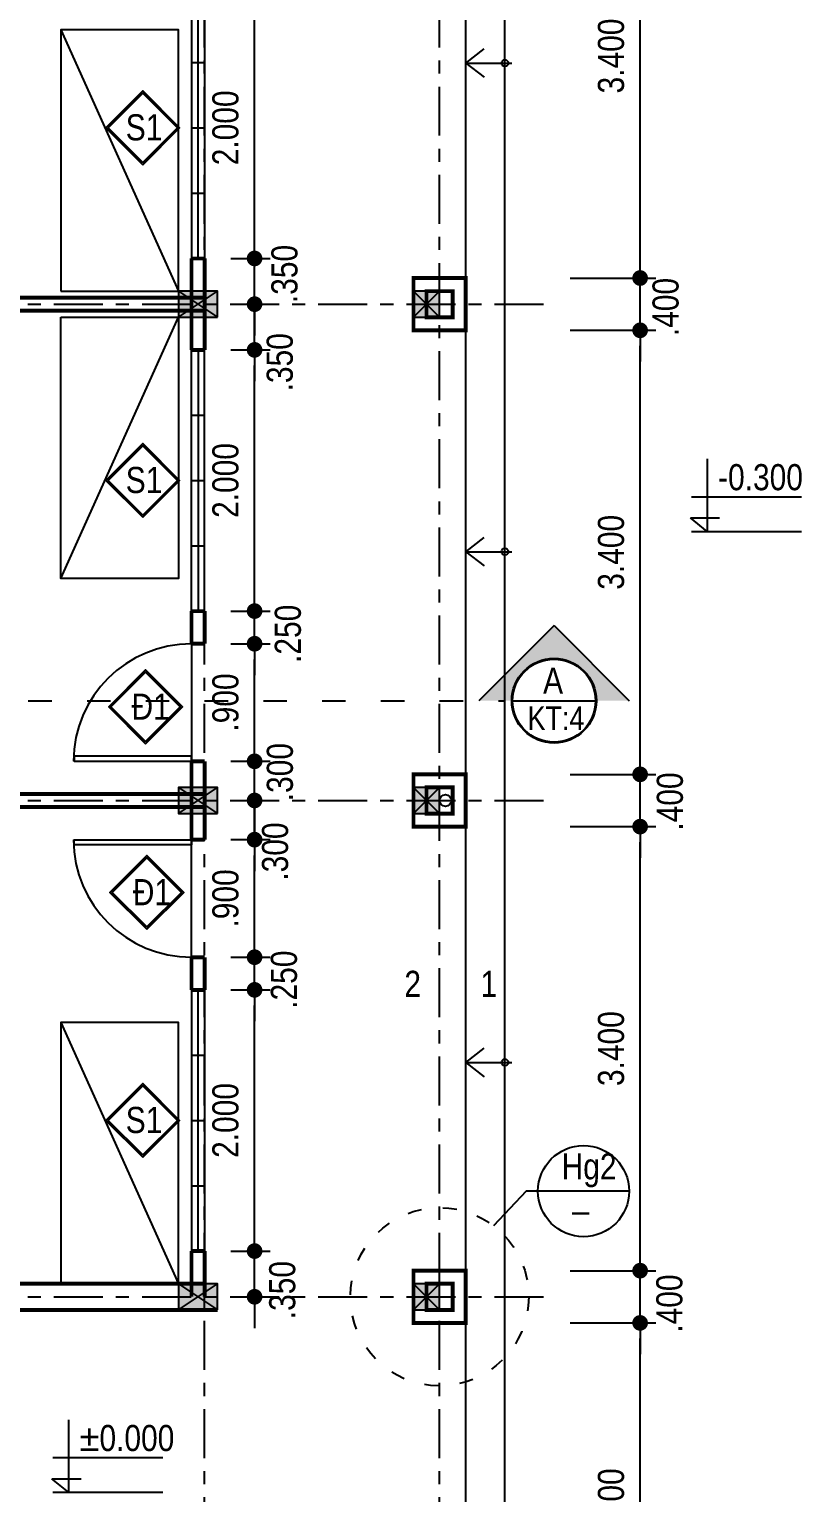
# Model space of a CAD drawing. Header units: millimetres. Extents: x 100 to 288, y -65 to 177.
# Drawn here: x 132.27 to 138.19, y 124.32 to 135.52 of the extents above; entities that cross this region are included whole.
import ezdxf

# ---------------------------------------------------------------- set-up
doc = ezdxf.new("R2010")
doc.units = ezdxf.units.MM
doc.header["$LTSCALE"] = 0.3
doc.header["$MEASUREMENT"] = 0
doc.header["$PDMODE"] = 2
doc.linetypes.add('ACAD_ISO03W100', pattern=[30, 12, -18])
doc.linetypes.add('CENTER', pattern=[2, 1.25, -0.25, 0.25, -0.25])
doc.layers.get('0').update_dxf_attribs({"linetype": 'CONTINUOUS', "lineweight": 13})
doc.layers.get('DEFPOINTS').update_dxf_attribs({"linetype": 'CONTINUOUS', "lineweight": 13})
for name, color, linetype in [('HACTH', 8, 'CONTINUOUS'), ('HATCH', 8, 'CONTINUOUS'), ('LAYER 1', 1, 'CONTINUOUS'), ('LAYER 7', 7, 'CONTINUOUS'), ('LAYER1', 1, 'CONTINUOUS'), ('LAYER5', 5, 'CONTINUOUS'), ('LAYER7', 7, 'CONTINUOUS'), ('THAY', 4, 'CONTINUOUS'), ('THIETBI', 25, 'CONTINUOUS'), ('TUONG', 7, 'CONTINUOUS')]:
    doc.layers.add(name, color=color, linetype=linetype)
doc.styles.add('HELVE-KT', font='VHELVCN.TTF')
doc.dimstyles.new('1-100', dxfattribs={"dimtxt": 0.2, "dimasz": 0.12, "dimexe": 0.12, "dimexo": 0.2, "dimgap": 0.12, "dimtad": 1, "dimdec": 3, "dimzin": 4, "dimdsep": 46, "dimtxsty": 'HELVE-KT', "dimblk1": 'DOT', "dimblk2": 'DOT', "dimsah": 1, "dimcen": -0.18, "dimadec": 3, "dimazin": 0, "dimtfac": 1, "dimtdec": 3, "dimtmove": 2, "dimatfit": 3, "dimldrblk": 'DOT', "dimfxl": 0, "dimtolj": 1, "dimtzin": 4, "dimarcsym": 0})

# ---------------------------------------------------------------- blocks, each defined once
blk = doc.blocks.new('_DOT')
at = {"color": 0, "linetype": 'ByBlock'}
blk.add_line((-0.5, 0), (-1, 0), dxfattribs=at)
at = {"color": 0, "linetype": 'ByBlock', "const_width": 0.5}
blk.add_lwpolyline([(-0.25, 0, 1), (0.25, 0, 1)], format="xyb", close=True, dxfattribs=at)
blk = doc.blocks.new('*D271')
at = {"layer": 'DEFPOINTS', "color": 0, "lineweight": -2, "ltscale": 5}
for p in [(133.616, 126.168), (133.999, 126.168), (133.716, 125.818)]:
    blk.add_point(p, dxfattribs=at)
at = {"layer": 'LAYER 1', "color": 0, "lineweight": -2, "ltscale": 5}
for p, q in [((133.999, 126.288), (133.999, 126.408)), ((133.816, 126.168), (134.119, 126.168)), ((133.999, 125.818), (133.999, 126.168)), ((133.916, 125.818), (134.119, 125.818)), ((133.999, 125.698), (133.999, 125.578))]:
    blk.add_line(p, q, dxfattribs=at)
at = {"layer": 'LAYER 1', "color": 0, "lineweight": -2, "ltscale": 5, "xscale": 0.12, "yscale": 0.12, "zscale": 0.12}
for p, rotation in [((133.999, 126.168), 270), ((133.999, 125.818), 90)]:
    blk.add_blockref('_DOT', p, dxfattribs=dict(at, rotation=rotation))
at = {"layer": 'LAYER 1', "color": 0, "ltscale": 5, "insert": (134.212, 125.869), "char_height": 0.2, "attachment_point": 5, "rotation": 90, "style": 'HELVE-KT'}
blk.add_mtext('\\A1;.350', dxfattribs=at)
blk = doc.blocks.new('*D272')
at = {"layer": 'DEFPOINTS', "color": 0, "lineweight": -2, "ltscale": 5}
for p in [(133.616, 128.168), (133.999, 128.168), (133.616, 126.168)]:
    blk.add_point(p, dxfattribs=at)
at = {"layer": 'LAYER 1', "color": 0, "lineweight": -2, "ltscale": 5}
for p, q in [((133.816, 128.168), (134.119, 128.168)), ((133.999, 126.288), (133.999, 128.048)), ((133.816, 126.168), (134.119, 126.168))]:
    blk.add_line(p, q, dxfattribs=at)
at = {"layer": 'LAYER 1', "color": 0, "lineweight": -2, "ltscale": 5, "xscale": 0.12, "yscale": 0.12, "zscale": 0.12}
for p, rotation in [((133.999, 128.168), 90), ((133.999, 126.168), 270)]:
    blk.add_blockref('_DOT', p, dxfattribs=dict(at, rotation=rotation))
at = {"layer": 'LAYER 1', "color": 0, "ltscale": 5, "insert": (133.777, 127.168), "char_height": 0.2, "attachment_point": 5, "rotation": 90, "style": 'HELVE-KT'}
blk.add_mtext('\\A1;2.000', dxfattribs=at)
blk = doc.blocks.new('*D273')
at = {"layer": 'DEFPOINTS', "color": 0, "lineweight": -2, "ltscale": 5}
for p in [(133.616, 128.418), (133.999, 128.418), (133.616, 128.168)]:
    blk.add_point(p, dxfattribs=at)
at = {"layer": 'LAYER 1', "color": 0, "lineweight": -2, "ltscale": 5}
for p, q in [((133.999, 128.538), (133.999, 128.658)), ((133.816, 128.418), (134.119, 128.418)), ((133.999, 128.168), (133.999, 128.418)), ((133.816, 128.168), (134.119, 128.168)), ((133.999, 128.048), (133.999, 127.928))]:
    blk.add_line(p, q, dxfattribs=at)
at = {"layer": 'LAYER 1', "color": 0, "lineweight": -2, "ltscale": 5, "xscale": 0.12, "yscale": 0.12, "zscale": 0.12}
for p, rotation in [((133.999, 128.418), 270), ((133.999, 128.168), 90)]:
    blk.add_blockref('_DOT', p, dxfattribs=dict(at, rotation=rotation))
at = {"layer": 'LAYER 1', "color": 0, "ltscale": 5, "insert": (134.225, 128.246), "char_height": 0.2, "attachment_point": 5, "rotation": 90, "style": 'HELVE-KT'}
blk.add_mtext('\\A1;.250', dxfattribs=at)
blk = doc.blocks.new('*D274')
at = {"layer": 'DEFPOINTS', "color": 0, "lineweight": -2, "ltscale": 5}
for p in [(133.616, 129.318), (133.999, 129.318), (133.616, 128.418)]:
    blk.add_point(p, dxfattribs=at)
at = {"layer": 'LAYER 1', "color": 0, "lineweight": -2, "ltscale": 5}
for p, q in [((133.816, 129.318), (134.119, 129.318)), ((133.999, 128.538), (133.999, 129.198)), ((133.816, 128.418), (134.119, 128.418))]:
    blk.add_line(p, q, dxfattribs=at)
at = {"layer": 'LAYER 1', "color": 0, "lineweight": -2, "ltscale": 5, "xscale": 0.12, "yscale": 0.12, "zscale": 0.12}
for p, rotation in [((133.999, 129.318), 90), ((133.999, 128.418), 270)]:
    blk.add_blockref('_DOT', p, dxfattribs=dict(at, rotation=rotation))
at = {"layer": 'LAYER 1', "color": 0, "ltscale": 5, "insert": (133.777, 128.868), "char_height": 0.2, "attachment_point": 5, "rotation": 90, "style": 'HELVE-KT'}
blk.add_mtext('\\A1;.900', dxfattribs=at)
blk = doc.blocks.new('*D275')
at = {"layer": 'DEFPOINTS', "color": 0, "lineweight": -2, "ltscale": 5}
for p in [(133.616, 129.618), (133.999, 129.618), (133.616, 129.318)]:
    blk.add_point(p, dxfattribs=at)
at = {"layer": 'LAYER 1', "color": 0, "lineweight": -2, "ltscale": 5}
for p, q in [((133.999, 129.738), (133.999, 129.858)), ((133.816, 129.618), (134.119, 129.618)), ((133.999, 129.318), (133.999, 129.618)), ((133.816, 129.318), (134.119, 129.318)), ((133.999, 129.198), (133.999, 129.078))]:
    blk.add_line(p, q, dxfattribs=at)
at = {"layer": 'LAYER 1', "color": 0, "lineweight": -2, "ltscale": 5, "xscale": 0.12, "yscale": 0.12, "zscale": 0.12}
for p, rotation in [((133.999, 129.618), 270), ((133.999, 129.318), 90)]:
    blk.add_blockref('_DOT', p, dxfattribs=dict(at, rotation=rotation))
at = {"layer": 'LAYER 1', "color": 0, "ltscale": 5, "insert": (134.157, 129.227), "char_height": 0.2, "attachment_point": 5, "rotation": 90, "style": 'HELVE-KT'}
blk.add_mtext('\\A1;.300', dxfattribs=at)
blk = doc.blocks.new('*D276')
at = {"layer": 'DEFPOINTS', "color": 0, "lineweight": -2, "ltscale": 5}
for p in [(133.616, 129.918), (133.999, 129.918), (133.616, 129.618)]:
    blk.add_point(p, dxfattribs=at)
at = {"layer": 'LAYER 1', "color": 0, "lineweight": -2, "ltscale": 5}
for p, q in [((133.999, 130.038), (133.999, 130.158)), ((133.816, 129.918), (134.119, 129.918)), ((133.999, 129.618), (133.999, 129.918)), ((133.816, 129.618), (134.119, 129.618)), ((133.999, 129.498), (133.999, 129.378))]:
    blk.add_line(p, q, dxfattribs=at)
at = {"layer": 'LAYER 1', "color": 0, "lineweight": -2, "ltscale": 5, "xscale": 0.12, "yscale": 0.12, "zscale": 0.12}
for p, rotation in [((133.999, 129.918), 270), ((133.999, 129.618), 90)]:
    blk.add_blockref('_DOT', p, dxfattribs=dict(at, rotation=rotation))
at = {"layer": 'LAYER 1', "color": 0, "ltscale": 5, "insert": (134.194, 129.835), "char_height": 0.2, "attachment_point": 5, "rotation": 90, "style": 'HELVE-KT'}
blk.add_mtext('\\A1;.300', dxfattribs=at)
blk = doc.blocks.new('*D277')
at = {"layer": 'DEFPOINTS', "color": 0, "lineweight": -2, "ltscale": 5}
for p in [(133.616, 130.818), (133.999, 130.818), (133.616, 129.918)]:
    blk.add_point(p, dxfattribs=at)
at = {"layer": 'LAYER 1', "color": 0, "lineweight": -2, "ltscale": 5}
for p, q in [((133.816, 130.818), (134.119, 130.818)), ((133.999, 130.038), (133.999, 130.698)), ((133.816, 129.918), (134.119, 129.918))]:
    blk.add_line(p, q, dxfattribs=at)
at = {"layer": 'LAYER 1', "color": 0, "lineweight": -2, "ltscale": 5, "xscale": 0.12, "yscale": 0.12, "zscale": 0.12}
for p, rotation in [((133.999, 130.818), 90), ((133.999, 129.918), 270)]:
    blk.add_blockref('_DOT', p, dxfattribs=dict(at, rotation=rotation))
at = {"layer": 'LAYER 1', "color": 0, "ltscale": 5, "insert": (133.777, 130.368), "char_height": 0.2, "attachment_point": 5, "rotation": 90, "style": 'HELVE-KT'}
blk.add_mtext('\\A1;.900', dxfattribs=at)
blk = doc.blocks.new('*D278')
at = {"layer": 'DEFPOINTS', "color": 0, "lineweight": -2, "ltscale": 5}
for p in [(133.616, 131.068), (133.999, 131.068), (133.616, 130.818)]:
    blk.add_point(p, dxfattribs=at)
at = {"layer": 'LAYER 1', "color": 0, "lineweight": -2, "ltscale": 5}
for p, q in [((133.999, 131.188), (133.999, 131.308)), ((133.816, 131.068), (134.119, 131.068)), ((133.999, 130.818), (133.999, 131.068)), ((133.816, 130.818), (134.119, 130.818)), ((133.999, 130.698), (133.999, 130.578))]:
    blk.add_line(p, q, dxfattribs=at)
at = {"layer": 'LAYER 1', "color": 0, "lineweight": -2, "ltscale": 5, "xscale": 0.12, "yscale": 0.12, "zscale": 0.12}
for p, rotation in [((133.999, 131.068), 270), ((133.999, 130.818), 90)]:
    blk.add_blockref('_DOT', p, dxfattribs=dict(at, rotation=rotation))
at = {"layer": 'LAYER 1', "color": 0, "ltscale": 5, "insert": (134.255, 130.894), "char_height": 0.2, "attachment_point": 5, "rotation": 90, "style": 'HELVE-KT'}
blk.add_mtext('\\A1;.250', dxfattribs=at)
blk = doc.blocks.new('*D279')
at = {"layer": 'DEFPOINTS', "color": 0, "lineweight": -2, "ltscale": 5}
for p in [(133.616, 133.068), (133.999, 133.068), (133.616, 131.068)]:
    blk.add_point(p, dxfattribs=at)
at = {"layer": 'LAYER 1', "color": 0, "lineweight": -2, "ltscale": 5}
for p, q in [((133.816, 133.068), (134.119, 133.068)), ((133.999, 131.188), (133.999, 132.948)), ((133.816, 131.068), (134.119, 131.068))]:
    blk.add_line(p, q, dxfattribs=at)
at = {"layer": 'LAYER 1', "color": 0, "lineweight": -2, "ltscale": 5, "xscale": 0.12, "yscale": 0.12, "zscale": 0.12}
for p, rotation in [((133.999, 133.068), 90), ((133.999, 131.068), 270)]:
    blk.add_blockref('_DOT', p, dxfattribs=dict(at, rotation=rotation))
at = {"layer": 'LAYER 1', "color": 0, "ltscale": 5, "insert": (133.777, 132.068), "char_height": 0.2, "attachment_point": 5, "rotation": 90, "style": 'HELVE-KT'}
blk.add_mtext('\\A1;2.000', dxfattribs=at)
blk = doc.blocks.new('*D280')
at = {"layer": 'DEFPOINTS', "color": 0, "lineweight": -2, "ltscale": 5}
for p in [(133.616, 133.418), (133.999, 133.418), (133.616, 133.068)]:
    blk.add_point(p, dxfattribs=at)
at = {"layer": 'LAYER 1', "color": 0, "lineweight": -2, "ltscale": 5}
for p, q in [((133.999, 133.538), (133.999, 133.658)), ((133.816, 133.418), (134.119, 133.418)), ((133.999, 133.068), (133.999, 133.418)), ((133.816, 133.068), (134.119, 133.068)), ((133.999, 132.948), (133.999, 132.828))]:
    blk.add_line(p, q, dxfattribs=at)
at = {"layer": 'LAYER 1', "color": 0, "lineweight": -2, "ltscale": 5, "xscale": 0.12, "yscale": 0.12, "zscale": 0.12}
for p, rotation in [((133.999, 133.418), 270), ((133.999, 133.068), 90)]:
    blk.add_blockref('_DOT', p, dxfattribs=dict(at, rotation=rotation))
at = {"layer": 'LAYER 1', "color": 0, "ltscale": 5, "insert": (134.193, 132.973), "char_height": 0.2, "attachment_point": 5, "rotation": 90, "style": 'HELVE-KT'}
blk.add_mtext('\\A1;.350', dxfattribs=at)
blk = doc.blocks.new('*D281')
at = {"layer": 'DEFPOINTS', "color": 0, "lineweight": -2, "ltscale": 5}
for p in [(133.616, 133.768), (133.999, 133.768), (133.616, 133.418)]:
    blk.add_point(p, dxfattribs=at)
at = {"layer": 'LAYER 1', "color": 0, "lineweight": -2, "ltscale": 5}
for p, q in [((133.999, 133.888), (133.999, 134.008)), ((133.816, 133.768), (134.119, 133.768)), ((133.999, 133.418), (133.999, 133.768)), ((133.816, 133.418), (134.119, 133.418)), ((133.999, 133.298), (133.999, 133.178))]:
    blk.add_line(p, q, dxfattribs=at)
at = {"layer": 'LAYER 1', "color": 0, "lineweight": -2, "ltscale": 5, "xscale": 0.12, "yscale": 0.12, "zscale": 0.12}
for p, rotation in [((133.999, 133.768), 270), ((133.999, 133.418), 90)]:
    blk.add_blockref('_DOT', p, dxfattribs=dict(at, rotation=rotation))
at = {"layer": 'LAYER 1', "color": 0, "ltscale": 5, "insert": (134.229, 133.649), "char_height": 0.2, "attachment_point": 5, "rotation": 90, "style": 'HELVE-KT'}
blk.add_mtext('\\A1;.350', dxfattribs=at)
blk = doc.blocks.new('*D282')
at = {"layer": 'DEFPOINTS', "color": 0, "lineweight": -2, "ltscale": 5}
for p in [(133.616, 135.768), (133.999, 135.768), (133.616, 133.768)]:
    blk.add_point(p, dxfattribs=at)
at = {"layer": 'LAYER 1', "color": 0, "lineweight": -2, "ltscale": 5}
for p, q in [((133.816, 135.768), (134.119, 135.768)), ((133.999, 133.888), (133.999, 135.648)), ((133.816, 133.768), (134.119, 133.768))]:
    blk.add_line(p, q, dxfattribs=at)
at = {"layer": 'LAYER 1', "color": 0, "lineweight": -2, "ltscale": 5, "xscale": 0.12, "yscale": 0.12, "zscale": 0.12}
for p, rotation in [((133.999, 135.768), 90), ((133.999, 133.768), 270)]:
    blk.add_blockref('_DOT', p, dxfattribs=dict(at, rotation=rotation))
at = {"layer": 'LAYER 1', "color": 0, "ltscale": 5, "insert": (133.777, 134.768), "char_height": 0.2, "attachment_point": 5, "rotation": 90, "style": 'HELVE-KT'}
blk.add_mtext('\\A1;2.000', dxfattribs=at)
blk = doc.blocks.new('*D364')
at = {"layer": 'DEFPOINTS', "color": 0, "lineweight": -2, "ltscale": 5}
for p in [(136.217, 125.618), (136.952, 125.618), (136.217, 122.818)]:
    blk.add_point(p, dxfattribs=at)
at = {"layer": 'LAYER 1', "color": 0, "lineweight": -2, "ltscale": 5}
for p, q in [((136.417, 125.618), (137.072, 125.618)), ((136.952, 122.938), (136.952, 125.498)), ((136.417, 122.818), (137.072, 122.818))]:
    blk.add_line(p, q, dxfattribs=at)
at = {"layer": 'LAYER 1', "color": 0, "lineweight": -2, "ltscale": 5, "xscale": 0.12, "yscale": 0.12, "zscale": 0.12}
for p, rotation in [((136.952, 125.618), 90), ((136.952, 122.818), 270)]:
    blk.add_blockref('_DOT', p, dxfattribs=dict(at, rotation=rotation))
at = {"layer": 'LAYER 1', "color": 0, "ltscale": 5, "insert": (136.73, 124.218), "char_height": 0.2, "attachment_point": 5, "rotation": 90, "style": 'HELVE-KT'}
blk.add_mtext('\\A1;2.800', dxfattribs=at)
blk = doc.blocks.new('*D365')
at = {"layer": 'DEFPOINTS', "color": 0, "lineweight": -2, "ltscale": 5}
for p in [(136.217, 126.018), (136.952, 126.018), (136.217, 125.618)]:
    blk.add_point(p, dxfattribs=at)
at = {"layer": 'LAYER 1', "color": 0, "lineweight": -2, "ltscale": 5}
for p, q in [((136.952, 126.138), (136.952, 126.258)), ((136.417, 126.018), (137.072, 126.018)), ((136.952, 125.618), (136.952, 126.018)), ((136.417, 125.618), (137.072, 125.618)), ((136.952, 125.498), (136.952, 125.378))]:
    blk.add_line(p, q, dxfattribs=at)
at = {"layer": 'LAYER 1', "color": 0, "lineweight": -2, "ltscale": 5, "xscale": 0.12, "yscale": 0.12, "zscale": 0.12}
for p, rotation in [((136.952, 126.018), 270), ((136.952, 125.618), 90)]:
    blk.add_blockref('_DOT', p, dxfattribs=dict(at, rotation=rotation))
at = {"layer": 'LAYER 1', "color": 0, "ltscale": 5, "insert": (137.177, 125.766), "char_height": 0.2, "attachment_point": 5, "rotation": 90, "style": 'HELVE-KT'}
blk.add_mtext('\\A1;.400', dxfattribs=at)
blk = doc.blocks.new('*D366')
at = {"layer": 'DEFPOINTS', "color": 0, "lineweight": -2, "ltscale": 5}
for p in [(136.217, 129.418), (136.952, 129.418), (136.217, 126.018)]:
    blk.add_point(p, dxfattribs=at)
at = {"layer": 'LAYER 1', "color": 0, "lineweight": -2, "ltscale": 5}
for p, q in [((136.417, 129.418), (137.072, 129.418)), ((136.952, 126.138), (136.952, 129.298)), ((136.417, 126.018), (137.072, 126.018))]:
    blk.add_line(p, q, dxfattribs=at)
at = {"layer": 'LAYER 1', "color": 0, "lineweight": -2, "ltscale": 5, "xscale": 0.12, "yscale": 0.12, "zscale": 0.12}
for p, rotation in [((136.952, 129.418), 90), ((136.952, 126.018), 270)]:
    blk.add_blockref('_DOT', p, dxfattribs=dict(at, rotation=rotation))
at = {"layer": 'LAYER 1', "color": 0, "ltscale": 5, "insert": (136.73, 127.718), "char_height": 0.2, "attachment_point": 5, "rotation": 90, "style": 'HELVE-KT'}
blk.add_mtext('\\A1;3.400', dxfattribs=at)
blk = doc.blocks.new('*D367')
at = {"layer": 'DEFPOINTS', "color": 0, "lineweight": -2, "ltscale": 5}
for p in [(136.217, 129.818), (136.952, 129.818), (136.217, 129.418)]:
    blk.add_point(p, dxfattribs=at)
at = {"layer": 'LAYER 1', "color": 0, "lineweight": -2, "ltscale": 5}
for p, q in [((136.952, 129.938), (136.952, 130.058)), ((136.417, 129.818), (137.072, 129.818)), ((136.952, 129.418), (136.952, 129.818)), ((136.417, 129.418), (137.072, 129.418)), ((136.952, 129.298), (136.952, 129.178))]:
    blk.add_line(p, q, dxfattribs=at)
at = {"layer": 'LAYER 1', "color": 0, "lineweight": -2, "ltscale": 5, "xscale": 0.12, "yscale": 0.12, "zscale": 0.12}
for p, rotation in [((136.952, 129.818), 270), ((136.952, 129.418), 90)]:
    blk.add_blockref('_DOT', p, dxfattribs=dict(at, rotation=rotation))
at = {"layer": 'LAYER 1', "color": 0, "ltscale": 5, "insert": (137.181, 129.61), "char_height": 0.2, "attachment_point": 5, "rotation": 90, "style": 'HELVE-KT'}
blk.add_mtext('\\A1;.400', dxfattribs=at)
blk = doc.blocks.new('*D368')
at = {"layer": 'DEFPOINTS', "color": 0, "lineweight": -2, "ltscale": 5}
for p in [(136.217, 133.218), (136.952, 133.218), (136.217, 129.818)]:
    blk.add_point(p, dxfattribs=at)
at = {"layer": 'LAYER 1', "color": 0, "lineweight": -2, "ltscale": 5}
for p, q in [((136.417, 133.218), (137.072, 133.218)), ((136.952, 129.938), (136.952, 133.098)), ((136.417, 129.818), (137.072, 129.818))]:
    blk.add_line(p, q, dxfattribs=at)
at = {"layer": 'LAYER 1', "color": 0, "lineweight": -2, "ltscale": 5, "xscale": 0.12, "yscale": 0.12, "zscale": 0.12}
for p, rotation in [((136.952, 133.218), 90), ((136.952, 129.818), 270)]:
    blk.add_blockref('_DOT', p, dxfattribs=dict(at, rotation=rotation))
at = {"layer": 'LAYER 1', "color": 0, "ltscale": 5, "insert": (136.73, 131.518), "char_height": 0.2, "attachment_point": 5, "rotation": 90, "style": 'HELVE-KT'}
blk.add_mtext('\\A1;3.400', dxfattribs=at)
blk = doc.blocks.new('*D369')
at = {"layer": 'DEFPOINTS', "color": 0, "lineweight": -2, "ltscale": 5}
for p in [(136.217, 133.618), (136.952, 133.618), (136.217, 133.218)]:
    blk.add_point(p, dxfattribs=at)
at = {"layer": 'LAYER 1', "color": 0, "lineweight": -2, "ltscale": 5}
for p, q in [((136.952, 133.738), (136.952, 133.858)), ((136.417, 133.618), (137.072, 133.618)), ((136.952, 133.218), (136.952, 133.618)), ((136.417, 133.218), (137.072, 133.218)), ((136.952, 133.098), (136.952, 132.978))]:
    blk.add_line(p, q, dxfattribs=at)
at = {"layer": 'LAYER 1', "color": 0, "lineweight": -2, "ltscale": 5, "xscale": 0.12, "yscale": 0.12, "zscale": 0.12}
for p, rotation in [((136.952, 133.618), 270), ((136.952, 133.218), 90)]:
    blk.add_blockref('_DOT', p, dxfattribs=dict(at, rotation=rotation))
at = {"layer": 'LAYER 1', "color": 0, "ltscale": 5, "insert": (137.148, 133.396), "char_height": 0.2, "attachment_point": 5, "rotation": 90, "style": 'HELVE-KT'}
blk.add_mtext('\\A1;.400', dxfattribs=at)
blk = doc.blocks.new('*D370')
at = {"layer": 'DEFPOINTS', "color": 0, "lineweight": -2, "ltscale": 5}
for p in [(136.217, 137.018), (136.952, 137.018), (136.217, 133.618)]:
    blk.add_point(p, dxfattribs=at)
at = {"layer": 'LAYER 1', "color": 0, "lineweight": -2, "ltscale": 5}
for p, q in [((136.417, 137.018), (137.072, 137.018)), ((136.952, 133.738), (136.952, 136.898)), ((136.417, 133.618), (137.072, 133.618))]:
    blk.add_line(p, q, dxfattribs=at)
at = {"layer": 'LAYER 1', "color": 0, "lineweight": -2, "ltscale": 5, "xscale": 0.12, "yscale": 0.12, "zscale": 0.12}
for p, rotation in [((136.952, 137.018), 90), ((136.952, 133.618), 270)]:
    blk.add_blockref('_DOT', p, dxfattribs=dict(at, rotation=rotation))
at = {"layer": 'LAYER 1', "color": 0, "ltscale": 5, "insert": (136.73, 135.318), "char_height": 0.2, "attachment_point": 5, "rotation": 90, "style": 'HELVE-KT'}
blk.add_mtext('\\A1;3.400', dxfattribs=at)

msp = doc.modelspace()

# ---------------------------------------------------------------- hatches: boundary and pattern name
at = {"layer": 'LAYER7', "ltscale": 5}
h = msp.add_hatch(color=256, dxfattribs=at)
h.paths.add_polyline_path([(133.41611, 133.51777), (133.41611, 133.31777), (133.56611, 133.41777)])
h.paths.add_polyline_path([(133.56611, 133.41777), (133.71611, 133.51777), (133.41611, 133.51777)])
h.paths.add_polyline_path([(133.41611, 133.31777), (133.71611, 133.31777), (133.56611, 133.41777)])
h.paths.add_polyline_path([(133.56611, 133.41777), (133.71611, 133.31777), (133.71611, 133.51777)])
h = msp.add_hatch(color=256, dxfattribs=at)
h.paths.add_polyline_path([(135.31611, 133.41777), (135.21611, 133.51777), (135.21611, 133.31777)])
h.paths.add_polyline_path([(135.31611, 133.41777), (135.21611, 133.31777), (135.41611, 133.31777)])
h.paths.add_polyline_path([(135.41611, 133.51777), (135.31611, 133.41777), (135.41611, 133.31777)])
h.paths.add_polyline_path([(135.41611, 133.51777), (135.21611, 133.51777), (135.31611, 133.41777)])
h = msp.add_hatch(color=256, dxfattribs=at)
h.paths.add_polyline_path([(135.31611, 133.41777), (135.21611, 133.51777), (135.21611, 133.31777)])
h.paths.add_polyline_path([(135.31611, 133.41777), (135.21611, 133.31777), (135.41611, 133.31777)])
h.paths.add_polyline_path([(135.41611, 133.51777), (135.31611, 133.41777), (135.41611, 133.31777)])
h.paths.add_polyline_path([(135.41611, 133.51777), (135.21611, 133.51777), (135.31611, 133.41777)])
h = msp.add_hatch(color=256, dxfattribs=at)
h.paths.add_polyline_path([(133.41611, 129.71777), (133.41611, 129.51777), (133.56611, 129.61777)])
h.paths.add_polyline_path([(133.56611, 129.61777), (133.71611, 129.71777), (133.41611, 129.71777)])
h.paths.add_polyline_path([(133.41611, 129.51777), (133.71611, 129.51777), (133.56611, 129.61777)])
h.paths.add_polyline_path([(133.56611, 129.61777), (133.71611, 129.51777), (133.71611, 129.71777)])
h = msp.add_hatch(color=256, dxfattribs=at)
h.paths.add_polyline_path([(135.31611, 129.61777), (135.21611, 129.71777), (135.21611, 129.51777)])
h.paths.add_polyline_path([(135.31611, 129.61777), (135.21611, 129.51777), (135.41611, 129.51777)])
h.paths.add_polyline_path([(135.41611, 129.71777), (135.31611, 129.61777), (135.41611, 129.51777)])
h.paths.add_polyline_path([(135.41611, 129.71777), (135.21611, 129.71777), (135.31611, 129.61777)])
h = msp.add_hatch(color=256, dxfattribs=at)
h.paths.add_polyline_path([(135.31611, 129.61777), (135.21611, 129.71777), (135.21611, 129.51777)])
h.paths.add_polyline_path([(135.31611, 129.61777), (135.21611, 129.51777), (135.41611, 129.51777)])
h.paths.add_polyline_path([(135.41611, 129.71777), (135.31611, 129.61777), (135.41611, 129.51777)])
h.paths.add_polyline_path([(135.41611, 129.71777), (135.21611, 129.71777), (135.31611, 129.61777)])
h = msp.add_hatch(color=256, dxfattribs=at)
h.paths.add_polyline_path([(133.41611, 125.91777), (133.41611, 125.71777), (133.56611, 125.81777)])
h.paths.add_polyline_path([(133.56611, 125.81777), (133.71611, 125.91777), (133.41611, 125.91777)])
h.paths.add_polyline_path([(133.41611, 125.71777), (133.71611, 125.71777), (133.56611, 125.81777)])
h.paths.add_polyline_path([(133.56611, 125.81777), (133.71611, 125.71777), (133.71611, 125.91777)])
h = msp.add_hatch(color=256, dxfattribs=at)
h.paths.add_polyline_path([(135.31611, 125.81777), (135.21611, 125.91777), (135.21611, 125.71777)])
h.paths.add_polyline_path([(135.31611, 125.81777), (135.21611, 125.71777), (135.41611, 125.71777)])
h.paths.add_polyline_path([(135.41611, 125.91777), (135.31611, 125.81777), (135.41611, 125.71777)])
h.paths.add_polyline_path([(135.41611, 125.91777), (135.21611, 125.91777), (135.31611, 125.81777)])
h = msp.add_hatch(color=256, dxfattribs=at)
h.paths.add_polyline_path([(135.31611, 125.81777), (135.21611, 125.91777), (135.21611, 125.71777)])
h.paths.add_polyline_path([(135.31611, 125.81777), (135.21611, 125.71777), (135.41611, 125.71777)])
h.paths.add_polyline_path([(135.41611, 125.91777), (135.31611, 125.81777), (135.41611, 125.71777)])
h.paths.add_polyline_path([(135.41611, 125.91777), (135.21611, 125.91777), (135.31611, 125.81777)])
at = {"layer": 'THAY', "linetype": 'Continuous', "ltscale": 1000}
msp.add_hatch(color=256, dxfattribs=at).paths.add_polyline_path([(135.71605, 130.38205), (135.96839, 130.38205, -1), (136.61687, 130.38205), (136.8692, 130.38205), (136.29263, 130.95863)])

# ---------------------------------------------------------------- linework, layer by layer
at = {"layer": 'HACTH', "lineweight": -2, "ltscale": 0.08}
for points in [[(133.14239, 134.50365), (133.40755, 134.7688), (133.14239, 135.03396), (132.87724, 134.7688)], [(133.14239, 131.80365), (133.40755, 132.0688), (133.14239, 132.33396), (132.87724, 132.0688)], [(133.16444, 130.06991), (133.4296, 130.33507), (133.16444, 130.60022), (132.89929, 130.33507)], [(133.17413, 128.64931), (133.43928, 128.91447), (133.17413, 129.17962), (132.90897, 128.91447)], [(133.14239, 126.90365), (133.40755, 127.1688), (133.14239, 127.43396), (132.87724, 127.1688)]]:
    msp.add_lwpolyline(points, close=True, dxfattribs=at)
at = {"layer": 'HATCH', "linetype": 'CENTER'}
for points in [[(133.61611, 120.53316), (133.61611, 145.40621)], [(135.41611, 120.53316), (135.41611, 145.40621)], [(123.68717, 133.41777), (136.29486, 133.41777)], [(123.68717, 129.61777), (136.29486, 129.61777)], [(123.68717, 125.81777), (136.29486, 125.81777)]]:
    msp.add_lwpolyline(points, dxfattribs=at)
at = {"layer": 'LAYER 1', "ltscale": 5}
for points in [[(135.61611, 135.26352), (135.75635, 135.37213)], [(135.61611, 135.26352), (135.9699, 135.26352)], [(135.61611, 135.26352), (135.75635, 135.15491)], [(135.61611, 131.52295), (135.75635, 131.63156)], [(135.61611, 131.52295), (135.9699, 131.52295)], [(135.61611, 131.52295), (135.75635, 131.41434)], [(135.61611, 127.61187), (135.75635, 127.72048)], [(135.61611, 127.61187), (135.9699, 127.61187)], [(135.61611, 127.61187), (135.75635, 127.50326)]]:
    msp.add_lwpolyline(points, dxfattribs=at)
at = {"layer": 'LAYER 1', "lineweight": -2, "ltscale": 0.08}
for points in [[(133.14239, 134.48596), (133.42524, 134.7688), (133.14239, 135.05164), (132.85955, 134.7688)], [(133.14239, 131.78596), (133.42524, 132.0688), (133.14239, 132.35164), (132.85955, 132.0688)], [(133.16444, 130.05222), (133.44728, 130.33507), (133.16444, 130.61791), (132.8816, 130.33507)], [(133.17413, 128.63162), (133.45697, 128.91447), (133.17413, 129.19731), (132.89128, 128.91447)], [(133.14239, 126.88596), (133.42524, 127.1688), (133.14239, 127.45164), (132.85955, 127.1688)]]:
    msp.add_lwpolyline(points, close=True, dxfattribs=at)
at = {"layer": 'LAYER 1', "linetype": 'ACAD_ISO03W100', "ltscale": 0.05}
msp.add_lwpolyline([(126.41611, 130.38205), (135.91611, 130.38205)], dxfattribs=at)
at = {"layer": 'LAYER 1', "ltscale": 5}
for centre, radius in [((135.91611, 135.26352), 0.02635), ((135.91611, 131.52295), 0.02635), ((135.46111, 129.61777), 0.045), ((135.91611, 127.61187), 0.02635)]:
    msp.add_circle(centre, radius, dxfattribs=at)
at = {"layer": 'LAYER 7', "ltscale": 20}
msp.add_lwpolyline([(136.86739, 126.62687), (136.08012, 126.62687), (135.82929, 126.36123)], dxfattribs=at)
msp.add_circle((136.51856, 126.62687), 0.34883, dxfattribs=at)
at = {"layer": 'LAYER 7', "linetype": 'ACAD_ISO03W100', "ltscale": 0.03}
msp.add_circle((135.41611, 125.81777), 0.6827, dxfattribs=at)
at = {"layer": 'LAYER1', "linetype": 'Continuous', "ltscale": 0.05}
for points in [[(137.466, 132.23383), (137.466, 131.67822)], [(137.34498, 131.94389), (138.18865, 131.94389)], [(137.3381, 131.78179), (137.56114, 131.78179)], [(137.466, 131.67822), (137.3381, 131.78179)], [(137.34498, 131.67822), (138.18865, 131.67822)], [(132.57452, 124.87708), (132.57452, 124.32147)], [(132.4535, 124.58714), (133.29717, 124.58714)], [(132.44661, 124.42504), (132.66966, 124.42504)], [(132.57452, 124.32147), (132.44661, 124.42504)], [(132.4535, 124.32147), (133.29717, 124.32147)]]:
    msp.add_lwpolyline(points, dxfattribs=at)
at = {"layer": 'LAYER5', "color": 163, "linetype": 'Continuous'}
for p, q in [((133.51611, 135.76777), (133.51611, 133.76777)), ((133.56611, 133.76777), (133.56611, 135.76777)), ((133.61611, 135.76777), (133.61611, 133.76777)), ((133.51611, 135.26777), (133.61611, 135.26777)), ((133.51611, 134.76777), (133.61611, 134.76777)), ((133.51611, 134.26777), (133.61611, 134.26777)), ((133.51611, 131.06777), (133.51611, 133.06777)), ((133.56611, 133.06777), (133.56611, 131.06777)), ((133.61611, 131.06777), (133.61611, 133.06777)), ((133.51611, 132.56777), (133.61611, 132.56777)), ((133.51611, 132.06777), (133.61611, 132.06777)), ((133.51611, 131.56777), (133.61611, 131.56777)), ((133.51611, 130.81777), (133.51611, 129.91777)), ((133.51611, 128.41777), (133.51611, 129.31777)), ((133.51611, 128.16777), (133.51611, 126.16777)), ((133.56611, 126.16777), (133.56611, 128.16777)), ((133.61611, 128.16777), (133.61611, 126.16777)), ((133.51611, 127.66777), (133.61611, 127.66777)), ((133.51611, 127.16777), (133.61611, 127.16777)), ((133.51611, 126.66777), (133.61611, 126.66777))]:
    msp.add_line(p, q, dxfattribs=at)
for points in [[(133.51611, 129.91777), (133.51611, 129.95777), (132.61611, 129.95777), (132.61611, 129.91777)], [(133.51611, 129.31777), (133.51611, 129.27777), (132.61611, 129.27777), (132.61611, 129.31777)]]:
    msp.add_lwpolyline(points, close=True, dxfattribs=at)
for centre, start, end in [((133.51611, 129.91378), 90, 179.747409), ((133.51611, 129.32175), 180.252591, 270)]:
    msp.add_arc(centre, 0.90392, start, end, dxfattribs=at)
at = {"layer": 'LAYER7', "ltscale": 5}
for p, q in [((135.91611, 122.41777), (135.91611, 144.91777)), ((135.61611, 122.81777), (135.61611, 144.51777)), ((133.41611, 133.31777), (133.71611, 133.51777)), ((133.41611, 133.51777), (133.71611, 133.31777)), ((135.21611, 133.31777), (135.41611, 133.51777)), ((135.21611, 133.51777), (135.41611, 133.31777)), ((135.21611, 133.31777), (135.41611, 133.51777)), ((135.21611, 133.51777), (135.41611, 133.31777)), ((133.41611, 129.51777), (133.71611, 129.71777)), ((133.41611, 129.71777), (133.71611, 129.51777)), ((135.21611, 129.51777), (135.41611, 129.71777)), ((135.21611, 129.71777), (135.41611, 129.51777)), ((135.21611, 129.51777), (135.41611, 129.71777)), ((135.21611, 129.71777), (135.41611, 129.51777)), ((133.41611, 125.71777), (133.71611, 125.91777)), ((133.41611, 125.91777), (133.71611, 125.71777)), ((135.21611, 125.71777), (135.41611, 125.91777)), ((135.21611, 125.91777), (135.41611, 125.71777)), ((135.21611, 125.71777), (135.41611, 125.91777)), ((135.21611, 125.91777), (135.41611, 125.71777))]:
    msp.add_line(p, q, dxfattribs=at)
at = {"layer": 'LAYER7', "ltscale": 5, "const_width": 0.03}
for points in [[(133.51611, 133.41777), (133.51611, 133.76777)], [(133.61611, 133.41777), (133.61611, 133.76777)], [(126.91611, 133.46777), (133.61611, 133.46777)], [(126.91611, 133.36777), (133.61611, 133.36777)], [(133.51611, 133.41777), (133.51611, 133.06777)], [(133.61611, 133.41777), (133.61611, 133.06777)], [(133.51611, 131.06777), (133.51611, 130.81777)], [(133.61611, 131.06777), (133.61611, 130.81777)], [(133.51611, 130.81777), (133.61611, 130.81777)], [(133.51611, 129.91777), (133.51611, 129.61777)], [(133.51611, 129.91777), (133.61611, 129.91777)], [(133.61611, 129.91777), (133.61611, 129.61777)], [(126.41611, 129.66777), (133.61611, 129.66777)], [(126.41611, 129.56777), (133.61611, 129.56777)], [(133.51611, 129.31777), (133.51611, 129.61777)], [(133.61611, 129.31777), (133.61611, 129.61777)], [(133.51611, 129.31777), (133.61611, 129.31777)], [(133.51611, 128.16777), (133.51611, 128.41777)], [(133.51611, 128.41777), (133.61611, 128.41777)], [(133.61611, 128.16777), (133.61611, 128.41777)], [(133.51611, 125.81777), (133.51611, 126.16777)], [(133.61611, 125.81777), (133.61611, 126.16777)], [(126.91611, 125.91777), (133.61611, 125.91777)], [(126.41611, 125.71777), (133.71611, 125.71777)]]:
    msp.add_lwpolyline(points, dxfattribs=at)
for points in [[(135.61611, 133.21777), (135.61611, 133.61777), (135.21611, 133.61777), (135.21611, 133.21777)], [(135.51611, 133.31777), (135.51611, 133.51777), (135.31611, 133.51777), (135.31611, 133.31777)], [(135.61611, 129.41777), (135.61611, 129.81777), (135.21611, 129.81777), (135.21611, 129.41777)], [(135.51611, 129.51777), (135.51611, 129.71777), (135.31611, 129.71777), (135.31611, 129.51777)], [(135.61611, 125.61777), (135.61611, 126.01777), (135.21611, 126.01777), (135.21611, 125.61777)], [(135.51611, 125.71777), (135.51611, 125.91777), (135.31611, 125.91777), (135.31611, 125.71777)]]:
    msp.add_lwpolyline(points, close=True, dxfattribs=at)
at = {"layer": 'LAYER7', "ltscale": 5}
for points in [[(133.71611, 133.31777), (133.71611, 133.51777), (133.41611, 133.51777), (133.41611, 133.31777)], [(135.41611, 133.31777), (135.41611, 133.51777), (135.21611, 133.51777), (135.21611, 133.31777)], [(135.41611, 133.31777), (135.41611, 133.51777), (135.21611, 133.51777), (135.21611, 133.31777)], [(133.71611, 129.51777), (133.71611, 129.71777), (133.41611, 129.71777), (133.41611, 129.51777)], [(135.41611, 129.51777), (135.41611, 129.71777), (135.21611, 129.71777), (135.21611, 129.51777)], [(135.41611, 129.51777), (135.41611, 129.71777), (135.21611, 129.71777), (135.21611, 129.51777)], [(133.71611, 125.71777), (133.71611, 125.91777), (133.41611, 125.91777), (133.41611, 125.71777)], [(135.41611, 125.71777), (135.41611, 125.91777), (135.21611, 125.91777), (135.21611, 125.71777)], [(135.41611, 125.71777), (135.41611, 125.91777), (135.21611, 125.91777), (135.21611, 125.71777)]]:
    msp.add_lwpolyline(points, close=True, dxfattribs=at)
at = {"layer": 'THAY', "linetype": 'Continuous', "ltscale": 1000}
for points in [[(136.29263, 130.95863), (135.71605, 130.38205)], [(136.29263, 130.95863), (136.8692, 130.38205)], [(135.97511, 130.38205), (136.61015, 130.38205)]]:
    msp.add_lwpolyline(points, dxfattribs=at)
for radius in [0.32424, 0.31752]:
    msp.add_circle((136.29263, 130.38205), radius, dxfattribs=at)
at = {"layer": 'THIETBI', "ltscale": 5}
for p, q in [((132.51611, 135.51777), (133.41611, 133.51777)), ((132.51611, 131.31777), (133.41611, 133.31777)), ((132.51611, 127.91777), (133.41611, 125.91777))]:
    msp.add_line(p, q, dxfattribs=at)
for points in [[(132.51611, 133.51777), (133.41611, 133.51777), (133.41611, 135.51777), (132.51611, 135.51777)], [(132.51611, 133.31777), (133.41611, 133.31777), (133.41611, 131.31777), (132.51611, 131.31777)], [(132.51611, 125.91777), (133.41611, 125.91777), (133.41611, 127.91777), (132.51611, 127.91777)]]:
    msp.add_lwpolyline(points, close=True, dxfattribs=at)
at = {"layer": 'TUONG', "linetype": 'ByBlock', "ltscale": 5, "const_width": 0.03}
for points in [[(133.61611, 133.76777), (133.51611, 133.76777)], [(133.61611, 133.06777), (133.51611, 133.06777)], [(133.61611, 131.06777), (133.51611, 131.06777)], [(133.61611, 128.16777), (133.51611, 128.16777)], [(133.61611, 126.16777), (133.51611, 126.16777)]]:
    msp.add_lwpolyline(points, dxfattribs=at)

# ---------------------------------------------------------------- texts
at = {"layer": 'LAYER 1', "ltscale": 1000, "insert": (136.0898, 130.33783), "char_height": 0.18, "width": 3.5586, "attachment_point": 1, "style": 'HELVE-KT'}
msp.add_mtext('KT:4', dxfattribs=at)
at = {"layer": 'LAYER1', "linetype": 'Continuous', "ltscale": 0.05, "char_height": 0.2, "style": 'HELVE-KT'}
for s, insert, width, attachment_point in [('S1', (133.01224, 134.87202), 17.4622, 1), ('S1', (133.01224, 132.17202), 17.4622, 1), ('-0.300', (137.54923, 132.19333), 15.1845217, 1), ('Ñ1', (133.05662, 130.43657), 17.4622, 1), ('Ñ1', (133.0663, 129.01597), 17.4622, 1), ('2', (135.14633, 128.11393), 3.7185483, 7), ('1', (135.72986, 128.11393), 3.7185483, 7), ('S1', (133.01224, 127.27202), 17.4622, 1), ('Hg2', (136.3508, 126.65578), 2.9748386, 7), ('_', (136.43264, 126.44733), 2.9748386, 7), ('±0.000', (132.65775, 124.83658), 15.1845217, 1)]:
    msp.add_mtext(s, dxfattribs=dict(at, insert=insert, width=width, attachment_point=attachment_point))
at = {"layer": 'LAYER1', "ltscale": 1000, "insert": (136.20883, 130.63607), "char_height": 0.2, "width": 3.5586, "attachment_point": 1, "style": 'HELVE-KT'}
msp.add_mtext('A', dxfattribs=at)

# ---------------------------------------------------------------- dimensions: what is measured, and where the dimension line sits
at = {"layer": 'LAYER 1', "ltscale": 5}
for base, p1, p2, picture, middle in [((136.95211, 137.01777), (136.21705, 133.61777), (136.21705, 137.01777), '*D370', (136.72998, 135.31777)), ((133.99905, 135.76777), (133.61611, 133.76777), (133.61611, 135.76777), '*D282', (133.77692, 134.76777)), ((136.95211, 133.21777), (136.21705, 129.81777), (136.21705, 133.21777), '*D368', (136.72998, 131.51777)), ((133.99905, 133.06777), (133.61611, 131.06777), (133.61611, 133.06777), '*D279', (133.77692, 132.06777)), ((133.99905, 130.81777), (133.61611, 129.91777), (133.61611, 130.81777), '*D277', (133.77692, 130.36777)), ((136.95211, 129.41777), (136.21705, 126.01777), (136.21705, 129.41777), '*D366', (136.72998, 127.71777)), ((133.99905, 129.31777), (133.61611, 128.41777), (133.61611, 129.31777), '*D274', (133.77692, 128.86777)), ((133.99905, 128.16777), (133.61611, 126.16777), (133.61611, 128.16777), '*D272', (133.77692, 127.16777)), ((136.95211, 125.61777), (136.21705, 122.81777), (136.21705, 125.61777), '*D364', (136.72998, 124.21777))]:
    dim = msp.add_linear_dim(base=base, p1=p1, p2=p2, angle=90, dimstyle='1-100', dxfattribs=at)
    dim.commit()
    dim.dimension.update_dxf_attribs({"geometry": picture, "text_midpoint": middle})
for base, p1, p2, picture, middle in [((133.99905, 133.76777), (133.61611, 133.41777), (133.61611, 133.76777), '*D281', (134.22868, 133.64906)), ((136.95211, 133.61777), (136.21705, 133.21777), (136.21705, 133.61777), '*D369', (137.14809, 133.39551)), ((133.99905, 133.41777), (133.61611, 133.06777), (133.61611, 133.41777), '*D280', (134.19306, 132.97289)), ((133.99905, 131.06777), (133.61611, 130.81777), (133.61611, 131.06777), '*D278', (134.25473, 130.8936)), ((133.99905, 129.91777), (133.61611, 129.61777), (133.61611, 129.91777), '*D276', (134.19385, 129.83516)), ((136.95211, 129.81777), (136.21705, 129.41777), (136.21705, 129.81777), '*D367', (137.18135, 129.61022)), ((133.99905, 129.61777), (133.61611, 129.31777), (133.61611, 129.61777), '*D275', (134.15718, 129.22738)), ((133.99905, 128.41777), (133.61611, 128.16777), (133.61611, 128.41777), '*D273', (134.22522, 128.2456)), ((133.99905, 126.16777), (133.71611, 125.81777), (133.61611, 126.16777), '*D271', (134.21243, 125.86914)), ((136.95211, 126.01777), (136.21705, 125.61777), (136.21705, 126.01777), '*D365', (137.17667, 125.76599))]:
    dim = msp.add_linear_dim(base=base, p1=p1, p2=p2, angle=90, dimstyle='1-100', dxfattribs=at)
    dim.commit()
    dim.dimension.update_dxf_attribs({"geometry": picture, "text_midpoint": middle, "dimtype": 160})

doc.saveas('drawing.dxf')
